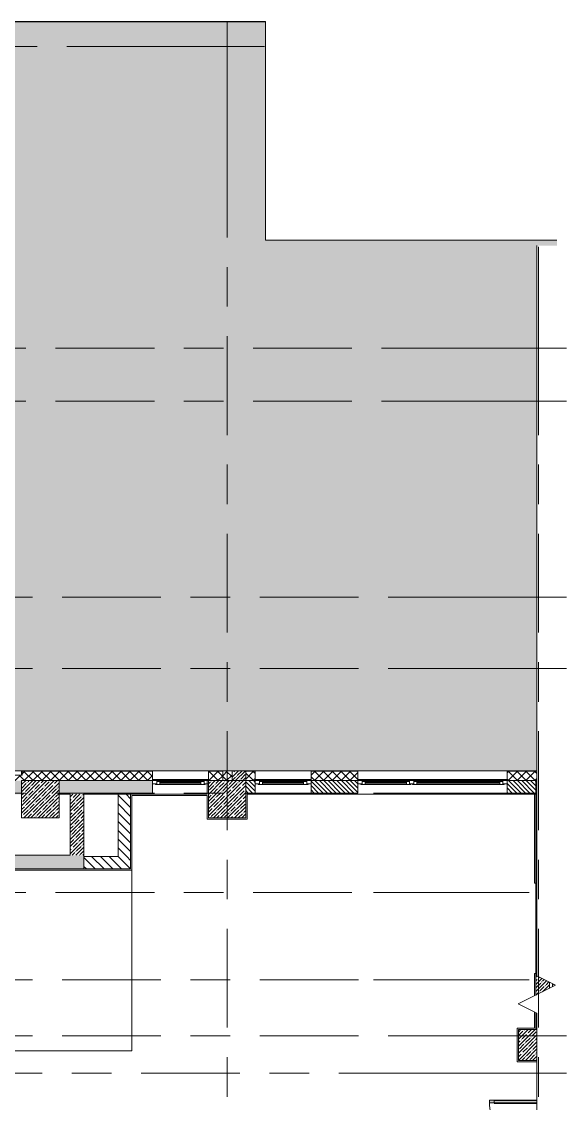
# Model space of a CAD drawing. Header units: millimetres. Extents: x 2623 to 211276, y -8553 to 29000.
# Drawn here: x 53328 to 62078, y 10012 to 27400 of the extents above; entities that cross this region are included whole.
import ezdxf

# ---------------------------------------------------------------- set-up
doc = ezdxf.new("R2010")
doc.units = ezdxf.units.MM
doc.linetypes.add('Осевая', pattern=[3175, 635, -476.25, 1587.5, -476.25])
for name, color, linetype, lineweight in [('A-DETL', 7, 'Continuous', 9), ('A-DETL-GENF', 7, 'Continuous', 9), ('A-GENM', 7, 'Continuous', 9), ('A-GLAZ', 7, 'Continuous', 9), ('A-WALL', 7, 'Continuous', 9), ('A-WALL-1', 7, 'Continuous', 13), ('I-WALL', 7, 'Continuous', 9), ('S-COLS', 7, 'Continuous', 9), ('Оси', 7, 'Continuous', 9), ('Оси-2', 7, 'Осевая', 9)]:
    doc.layers.add(name, color=color, linetype=linetype, lineweight=lineweight)
for name, color, linetype, lineweight, true_color in [('A-DETL-GENF-4', 7, 'Continuous', 9, 0xd4d4d4), ('A-DETL-GENF-5', 7, 'Continuous', 9, 0xaaaaaa), ('A-DETL-GENF-6', 7, 'Continuous', 9, 0xe2e2e2), ('A-DOOR-1', 7, 'Continuous', 9, 0xaaaaaa), ('A-FLOR-1', 7, 'Continuous', 9, 0xaaaaaa)]:
    doc.layers.add(name, color=color, linetype=linetype, lineweight=lineweight, true_color=true_color)
pattern_1 = [(45, (23318.38, 0), (-70.71068, 70.71068), []), (135, (23318.38, 0), (-70.71068, -70.71068), [])]
pattern_2 = [(45, (23318.38, 0), (-57.02463, 57.02463), []), (45, (23375.41, 0), (-57.02463, 57.02463), [100.806, -20.161, 3.353, -16.808])]
pattern_3 = [(135, (23318.38, 0), (-70.71068, -70.71068), [])]

# ---------------------------------------------------------------- blocks, each defined once
blk = doc.blocks.new('парапет1 - парапет-18629556-План монтажа стен и перегородок 3 этажа в осях 1-12')
at = {"layer": 'A-GENM'}
for p, q in [((-2411, 27400), (33928, 27400)), ((33928, 27400), (33926, 27398)), ((33928, 27400), (33928, 27398))]:
    blk.add_line(p, q, dxfattribs=at)
blk = doc.blocks.new('BSC_Колонна _Прямоугольная - 600х600-V11-План монтажа стен и перегородок 3 этажа в осях 1-12')
at = {"layer": 'S-COLS'}
h = blk.add_hatch(dxfattribs=at)
h.set_pattern_fill('FP_17', color=256, style=0, pattern_type=2)
h.set_pattern_definition([(45, (-33310, -14900), (-57.02463, 57.02463), []), (45, (-33252.975, -14900), (-57.02463, 57.02463), [100.806, -20.161, 3.353, -16.808])])
h.paths.add_polyline_path([(-300, -300), (300, -300), (300, 300), (-300, 300), (-300, 112)])
for p, q in [((300, 300), (-300, 300)), ((-300, 300), (-300, -300)), ((300, -300), (300, 300)), ((-300, -300), (300, -300))]:
    blk.add_line(p, q, dxfattribs=at)
blk = doc.blocks.new('BSC_Колонна _Прямоугольная - 600х600-V13-План монтажа стен и перегородок 3 этажа в осях 1-12')
at = {"layer": 'S-COLS'}
h = blk.add_hatch(dxfattribs=at)
h.set_pattern_fill('FP_22', color=256, style=0, pattern_type=2)
h.set_pattern_definition([(45, (-30310, -14900), (-57.02463, 57.02463), []), (45, (-30252.975, -14900), (-57.02463, 57.02463), [100.806, -20.161, 3.353, -16.808])])
h.paths.add_polyline_path([(-300, -300), (300, -300), (300, 300), (-300, 300), (-300, 112)])
for p, q in [((300, 300), (-300, 300)), ((-300, 300), (-300, -300)), ((300, -300), (300, 300)), ((-300, -300), (300, -300))]:
    blk.add_line(p, q, dxfattribs=at)
blk = doc.blocks.new('120_Окно_СКБ_1Ст - 120_Окно_СКБ_1Ст 900х2500_h_-20664874-План монтажа стен и перегородок 3 этажа в осях 1-12')
at = {"layer": 'A-GLAZ'}
for p, q in [((-450, -127), (-450, -57)), ((-450, -57), (-380, -57)), ((450, -57), (-450, -57)), ((-380, -127), (-450, -127)), ((-450, -127), (-400, -127)), ((-380, -127), (-400, -127)), ((-400, -127), (-400, -137)), ((-400, -137), (400, -137)), ((400, -137), (-400, -137)), ((-380, -57), (-380, -127)), ((380, -87), (-380, -87)), ((-380, -87), (-380, -127)), ((-330, -137), (-330, -87)), ((-330, -107), (330, -107)), ((330, -117), (-330, -117)), ((330, -137), (330, -87)), ((380, -127), (380, -57)), ((380, -57), (450, -57)), ((380, -127), (380, -87)), ((450, -127), (380, -127)), ((400, -127), (380, -127)), ((400, -127), (450, -127)), ((400, -137), (400, -127)), ((450, -57), (450, -127))]:
    blk.add_line(p, q, dxfattribs=at)
blk = doc.blocks.new('120_Окно_СКБ_1Ст - 120_Окно_СКБ_1Ст_900х2500_h_-20705657-План монтажа стен и перегородок 3 этажа в осях 1-12')
at = {"layer": 'A-GLAZ'}
for p, q in [((-450, -127), (-450, -57)), ((-450, -57), (-380, -57)), ((450, -57), (-450, -57)), ((-380, -127), (-450, -127)), ((-450, -127), (-400, -127)), ((-380, -127), (-400, -127)), ((-400, -127), (-400, -137)), ((-400, -137), (400, -137)), ((400, -137), (-400, -137)), ((-380, -57), (-380, -127)), ((380, -87), (-380, -87)), ((-380, -87), (-380, -127)), ((-330, -137), (-330, -87)), ((-330, -107), (330, -107)), ((330, -117), (-330, -117)), ((330, -137), (330, -87)), ((380, -127), (380, -57)), ((380, -57), (450, -57)), ((380, -127), (380, -87)), ((450, -127), (380, -127)), ((400, -127), (380, -127)), ((400, -127), (450, -127)), ((400, -137), (400, -127)), ((450, -57), (450, -127))]:
    blk.add_line(p, q, dxfattribs=at)
blk = doc.blocks.new('120_Окно_СКБ_2Ст - 120_Окно_СКБ_2Ст 2400х2500 _мал створка слева_-22817474-План монтажа стен и перегородок 3 этажа в осях 1-12')
at = {"layer": 'A-GLAZ'}
for p, q in [((-1130, 127), (-1200, 127)), ((-1200, 127), (-1200, 57)), ((-1200, 127), (-1150, 127)), ((-1200, 57), (-1130, 57)), ((1200, 57), (-1200, 57)), ((-1150, 127), (-1150, 137)), ((-1150, 137), (320, 137)), ((320, 137), (-1150, 137)), ((-1130, 127), (-1150, 127)), ((-1130, 57), (-1130, 127)), ((-1130, 87), (-1130, 127)), ((300, 87), (-1130, 87)), ((-1080, 137), (-1080, 87)), ((250, 117), (-1080, 117)), ((-1080, 107), (250, 107)), ((250, 137), (250, 87)), ((370, 127), (300, 127)), ((300, 127), (300, 57)), ((300, 127), (300, 87)), ((320, 127), (300, 127)), ((300, 57), (370, 57)), ((320, 137), (320, 127)), ((320, 127), (350, 127)), ((350, 127), (350, 137)), ((350, 137), (1150, 137)), ((1150, 137), (350, 137)), ((370, 127), (350, 127)), ((370, 57), (370, 127)), ((370, 87), (370, 127)), ((1130, 87), (370, 87)), ((420, 137), (420, 87)), ((1080, 117), (420, 117)), ((420, 107), (1080, 107)), ((1080, 137), (1080, 87)), ((1200, 127), (1130, 127)), ((1130, 127), (1130, 57)), ((1130, 127), (1130, 87)), ((1150, 127), (1130, 127)), ((1130, 57), (1200, 57)), ((1150, 137), (1150, 127)), ((1150, 127), (1200, 127)), ((1200, 57), (1200, 127))]:
    blk.add_line(p, q, dxfattribs=at)
blk = doc.blocks.new('BSC_Колонна _Прямоугольная - 500х500-V23-План монтажа стен и перегородок 3 этажа в осях 1-12')
at = {"layer": 'S-COLS'}
h = blk.add_hatch(dxfattribs=at)
h.set_pattern_fill('FP_36', color=256, style=0, pattern_type=2)
h.set_pattern_definition([(45, (-38240, -10950), (-57.02463, 57.02463), []), (45, (-38182.975, -10950), (-57.02463, 57.02463), [100.806, -20.161, 3.353, -16.808])])
h.paths.add_polyline_path([(-250, -250), (48, -250), (48, 250), (-250, 250), (-250, 45)])
for p, q in [((48, 250), (-250, 250)), ((-250, 250), (-250, -250)), ((-250, -250), (48, -250))]:
    blk.add_line(p, q, dxfattribs=at)
blk = doc.blocks.new('парапет10 - парапет-22960140-План монтажа стен и перегородок 3 этажа в осях 1-12')
at = {"layer": 'A-GENM'}
blk.add_line((38608, 23888), (33928, 23888), dxfattribs=at)
blk = doc.blocks.new('Уголок вложенный - Уголок вложенный-V24-План монтажа стен и перегородок 3 этажа в осях 1-12')
at = {"layer": 'A-GENM'}
for p, q in [((30010, 15285), (30010, 15358)), ((30017, 15349), (30017, 15288)), ((30014, 15285), (30010, 15285))]:
    blk.add_line(p, q, dxfattribs=at)
at = {"layer": 'A-GENM', "flags": 128}
for points in [[(30026, 15358), (30024, 15358), (30022, 15357), (30020, 15356), (30019, 15355), (30018, 15353), (30017, 15351), (30017, 15349)], [(30017, 15288), (30017, 15287), (30017, 15287), (30016, 15286), (30016, 15286), (30015, 15285), (30015, 15285), (30014, 15285)]]:
    blk.add_lwpolyline(points, dxfattribs=at)
blk = doc.blocks.new('Уголок вложенный - Уголок вложенный-V25-План монтажа стен и перегородок 3 этажа в осях 1-12')
at = {"layer": 'A-GENM'}
blk.add_line((30010, 15285), (29244, 15285), dxfattribs=at)
at = {"layer": 'A-GENM', "flags": 128}
for points in [[(29239, 15285), (29239, 15285), (29238, 15286), (29238, 15286), (29237, 15287), (29237, 15287)], [(30017, 15287), (30017, 15287), (30016, 15286), (30016, 15286), (30015, 15285), (30015, 15285)]]:
    blk.add_lwpolyline(points, dxfattribs=at)
blk = doc.blocks.new('Дверь_Витражная_остекление_ - ДВН_ДАО_Главный вход_1800 в свету 5-32258809-План монтажа стен и перегородок 3 этажа в осях 1-12')
at = {"layer": 'A-DETL-GENF-6'}
for points in [[(-948, -249), (-948, -248), (-993, -249), (-993, -1013), (-948, -1013), (-948, -570)], [(1043, -248), (997, -249), (997, -1013), (1043, -1013), (1043, -249)]]:
    blk.add_hatch(color=256, dxfattribs=at).paths.add_polyline_path(points)
at = {"layer": 'A-DETL-GENF-5'}
for p, q in [((-993, -1013), (-993, -249)), ((-993, -249), (-993, -1013)), ((-983, -933), (-983, -249)), ((-948, -1013), (-948, -249)), ((-948, -1013), (-948, -249)), ((-939, -933), (-939, -249)), ((989, -933), (989, -249)), ((997, -1013), (997, -249)), ((997, -249), (997, -1013)), ((1033, -933), (1033, -249)), ((1043, -1013), (1043, -249)), ((1043, -1013), (1043, -249)), ((-993, -933), (-948, -933)), ((-993, -1013), (-948, -1013)), ((-993, -1013), (-948, -1013)), ((1043, -933), (997, -933)), ((1043, -1013), (997, -1013)), ((997, -1013), (1043, -1013))]:
    blk.add_line(p, q, dxfattribs=at)
at = {"layer": 'A-DOOR-1'}
for p, q in [((-993, -1013), (-993, -249)), ((993, -1013), (993, -249))]:
    blk.add_line(p, q, dxfattribs=at)
for centre, start, end in [((-993, -20), 270, 346.6805), ((993, -20), 193.3195, 270)]:
    blk.add_arc(centre, 993, start, end, dxfattribs=at)
blk = doc.blocks.new('DET_L_Линия разрыва - М100-30654710-План монтажа стен и перегородок 3 этажа в осях 1-12')
at = {"layer": 'A-DETL-GENF'}
for p, q in [((11890, 300), (11740, 0)), ((12190, -300), (11890, 300)), ((11740, 0), (0, 0)), ((12340, 0), (12190, -300)), ((24080, 0), (12340, 0))]:
    blk.add_line(p, q, dxfattribs=at)

msp = doc.modelspace()

# ---------------------------------------------------------------- hatches: boundary and pattern name
at = {"layer": 'A-DETL-GENF-4'}
msp.add_hatch(color=256, dxfattribs=at).paths.add_polyline_path([(23050.4, 14774.9), (23050.4, 15358), (61606, 15358), (61606, 23799.7), (61926.2, 23799.7), (61926.2, 23888.3), (57246.5, 23888.3), (57246.5, 27398.1), (20909.3, 27398.1), (20909.3, 14774.9), (22922.1, 14774.9)])
at = {"layer": 'A-WALL'}
h = msp.add_hatch(dxfattribs=at)
h.set_pattern_fill('FP_12', color=256, style=0, pattern_type=2)
h.set_pattern_definition(pattern_1)
h.paths.add_polyline_path([(61605.2, 15200), (61606, 15200), (61605.2, 15350), (61128.4, 15350), (61128.4, 15200), (61284.1, 15200)])
h.paths.add_polyline_path([(58073.9, 15200), (58728.4, 15200), (58728.4, 15350), (57978.4, 15350), (57978.4, 15200)])
h.paths.add_polyline_path([(55428.4, 15200), (55428.4, 15350), (53335.4, 15349), (53335.4, 15288), (53332.4, 15285), (52558.4, 15285), (52555.4, 15288), (52554.6, 15350), (48928.6, 15349), (48928.6, 15288), (48924.8, 15285), (47751.6, 15285), (47748.6, 15288), (47747.9, 15350), (43108.4, 15349), (43108.4, 15288), (43105.4, 15285), (42331.4, 15285), (42328.4, 15288), (42327.6, 15350), (38101.4, 15349), (38100.3, 15285.7), (38098.4, 15285), (37922, 15286.1), (37921.4, 15288), (37920.6, 15350), (36178.4, 15350), (36178.4, 15200), (54221.7, 15200)])
h.paths.add_polyline_path([(33078.4, 15200), (33078.4, 15350), (32478.4, 15350), (32478.4, 15200), (33034.3, 15200)])
h.paths.add_polyline_path([(31578.4, 15200), (31578.4, 15350), (30978.4, 15350), (30978.4, 15200), (31108.1, 15200)])
h.paths.add_polyline_path([(29824.1, 15200), (30078.4, 15200), (30078.4, 15350), (23358.4, 15350), (23358.4, 15293), (23208.4, 15293), (23208.4, 15200), (29478.4, 15200)])
h.paths.add_polyline_path([(57078.4, 15200), (57078.4, 15350), (56928.4, 15350), (56928.4, 15200)])
h.paths.add_polyline_path([(56468.8, 15200), (56558.4, 15200), (56558.4, 15350), (56328.4, 15350), (56328.4, 15200)])
h = msp.add_hatch(dxfattribs=at)
h.set_pattern_fill('FP_10', color=256, style=0, pattern_type=2)
h.set_pattern_definition([(135, (23318.383, 0), (-35.35534, -35.35534), [])])
h.paths.add_polyline_path([(58728.4, 15000), (58728.4, 15200), (57978.4, 15200), (57978.4, 15000), (58073.9, 15000)])
h.paths.add_polyline_path([(57078.4, 15000), (57078.4, 15200), (56928.4, 15200), (56928.4, 15000)])
h.paths.add_polyline_path([(61128.4, 15000), (61588.4, 15000), (61588.4, 15200), (61128.4, 15200), (61128.4, 15011.5)])
at = {"layer": 'I-WALL'}
h = msp.add_hatch(dxfattribs=at)
h.set_pattern_fill('FP_12', color=256, style=0, pattern_type=2)
h.set_pattern_definition(pattern_1)
h.paths.add_polyline_path([(56558.4, 15200), (56708.4, 15200), (56708.4, 15358), (56558.4, 15358), (56558.4, 15262.6)])
h = msp.add_hatch(dxfattribs=at)
h.set_pattern_fill('FP_13', color=256, style=0, pattern_type=2)
h.set_pattern_definition(pattern_2)
h.paths.add_polyline_path([(56789.8, 15200), (56928.4, 15200), (56928.4, 15358), (56708.4, 15358), (56708.4, 15200)])
h = msp.add_hatch(dxfattribs=at)
h.set_pattern_fill('FP_13', color=256, style=0, pattern_type=2)
h.set_pattern_definition(pattern_2)
h.paths.add_polyline_path([(46517.2, 14980), (49128.4, 14980), (49128.4, 15200), (45828.4, 15200), (45828.4, 14980)])
h.paths.add_polyline_path([(45228.4, 14980), (45228.4, 15200), (42028.6, 15200), (42028.6, 14980), (43949, 14980)])
h.paths.add_polyline_path([(49728.4, 14980), (53328.4, 14980), (53328.4, 15200), (49728.4, 15200), (49728.4, 15094.6)])
h.paths.add_polyline_path([(53928.4, 14980), (55428.4, 14980), (55428.4, 15200), (53928.4, 15200), (53928.4, 15011.5)])
h.paths.add_polyline_path([(41380.8, 14980), (41428.6, 14980), (41428.6, 15200), (37628.4, 15200), (37628.4, 14980), (40208.4, 14980)])
h = msp.add_hatch(dxfattribs=at)
h.set_pattern_fill('FP_13', color=256, style=0, pattern_type=2)
h.set_pattern_definition(pattern_2)
h.paths.add_polyline_path([(61588.4, 11200), (61606, 11200), (61606, 11459.9), (61588.4, 11468.7), (61588.4, 11459.9)])
h.paths.add_polyline_path([(61588.4, 11751), (61808.4, 11861), (61808.4, 11958.7), (61606, 12059.9), (61606, 12125), (61588.4, 12125), (61588.4, 11852.6)])
h.paths.add_polyline_path([(61606, 13525), (61605.2, 15200), (61588.4, 15200), (61588.4, 13525)])
h = msp.add_hatch(dxfattribs=at)
h.set_pattern_fill('FP_13', color=256, style=0, pattern_type=2)
h.set_pattern_definition(pattern_2)
h.paths.add_polyline_path([(54221.7, 14000), (54328.4, 14000), (54328.4, 14980), (54108.4, 14980), (54108.4, 14000)])
h = msp.add_hatch(dxfattribs=at)
h.set_pattern_fill('FP_11', color=256, style=0, pattern_type=2)
h.set_pattern_definition(pattern_3)
h.paths.add_polyline_path([(55079.6, 13980), (55079.6, 14980), (54879.6, 14980), (54879.6, 13980)])
h = msp.add_hatch(dxfattribs=at)
h.set_pattern_fill('FP_13', color=256, style=0, pattern_type=2)
h.set_pattern_definition(pattern_2)
h.paths.add_polyline_path([(54328.4, 13780), (54328.4, 14000), (43528.4, 14000), (43528.4, 13780), (54221.7, 13780)])
h = msp.add_hatch(dxfattribs=at)
h.set_pattern_fill('FP_11', color=256, style=0, pattern_type=2)
h.set_pattern_definition(pattern_3)
h.paths.add_polyline_path([(55079.6, 13780), (55079.6, 13980), (54328.4, 13980), (54328.4, 13780)])
h = msp.add_hatch(dxfattribs=at)
h.set_pattern_fill('FP_13', color=256, style=0, pattern_type=2)
h.set_pattern_definition(pattern_2)
h.paths.add_polyline_path([(61858.4, 11886), (61906, 11909.9), (61858.4, 11933.7), (61858.4, 11909.9)])

# ---------------------------------------------------------------- linework, layer by layer
at = {"layer": 'A-DETL'}
for p, q in [((57246.5, 27398.1), (20909.3, 27398.1)), ((57246.5, 23888.3), (57246.5, 27398.1)), ((61926.2, 23888.3), (57246.5, 23888.3)), ((23050.4, 15358), (61605.2, 15358))]:
    msp.add_line(p, q, dxfattribs=at)
at = {"layer": 'A-FLOR-1'}
for p, q in [((56308.4, 14960), (55099.6, 14960)), ((55099.6, 14960), (55099.6, 10859)), ((56308.4, 14580), (56308.4, 14960)), ((56948.4, 14980), (56948.4, 14580)), ((61568.4, 13550), (61568.4, 14980)), ((56948.4, 14580), (56308.4, 14580)), ((55100.6, 13759), (43560.6, 13759)), ((55100.6, 10859), (55100.6, 13759)), ((61588.4, 13550), (61568.4, 13550)), ((61568.4, 11741), (61568.4, 12100)), ((61568.4, 12100), (61588.4, 12100)), ((61568.4, 11220), (61568.4, 11478.7)), ((61288.4, 10680), (61288.4, 11220)), ((61288.4, 11220), (61568.4, 11220)), ((43549.4, 10859), (55100.6, 10859)), ((61606, 10680), (61288.4, 10680))]:
    msp.add_line(p, q, dxfattribs=at)
at = {"layer": 'A-WALL'}
for p, q in [((55428.4, 15200), (55428.4, 15358)), ((56328.4, 15358), (56328.4, 15200)), ((57078.4, 15000), (57078.4, 15358)), ((57978.4, 15358), (57978.4, 15000)), ((58728.4, 15000), (58728.4, 15358)), ((61128.4, 15358), (61128.4, 15000)), ((53928.4, 15200), (56328.4, 15200)), ((61588.4, 15200), (56928.4, 15200)), ((61588.4, 15000), (61588.4, 15200)), ((56928.4, 15000), (57078.4, 15000)), ((57978.4, 15000), (58728.4, 15000)), ((61128.4, 15000), (61588.4, 15000))]:
    msp.add_line(p, q, dxfattribs=at)
at = {"layer": 'A-WALL-1'}
for p, q in [((55428.4, 15350), (53335.5, 15350)), ((55428.4, 15353), (53336.2, 15353)), ((56551.4, 15353), (56328.4, 15353)), ((56558.4, 15350), (56328.4, 15350)), ((56551.4, 15358), (56551.4, 15350)), ((56553.4, 15358), (56553.4, 15350)), ((56558.4, 15358), (56558.4, 15200)), ((56708.4, 15358), (56708.4, 15200)), ((56928.4, 15358), (56928.4, 15200)), ((57078.4, 15353), (56928.4, 15353)), ((57078.4, 15350), (56928.4, 15350)), ((58728.4, 15353), (57978.4, 15353)), ((58728.4, 15350), (57978.4, 15350)), ((61605.2, 15353), (61128.4, 15353)), ((61605.2, 15350), (61128.4, 15350)), ((55428.4, 15200), (53928.4, 15200)), ((57078.4, 15200), (56928.4, 15200)), ((58728.4, 15200), (57978.4, 15200)), ((61588.4, 15200), (61128.4, 15200)), ((55079.6, 14980), (54879.6, 14980))]:
    msp.add_line(p, q, dxfattribs=at)
at = {"layer": 'I-WALL'}
for p, q in [((55428.4, 14980), (55428.4, 15200)), ((56308.4, 14980), (56308.4, 15200)), ((61605.2, 15200), (61588.4, 15200)), ((53928.4, 14980), (54108.4, 14980)), ((54108.4, 14980), (54108.4, 14000)), ((54328.4, 14980), (54879.6, 14980)), ((54328.4, 13780), (54328.4, 14980)), ((54879.6, 14980), (54879.6, 13980)), ((55079.6, 13780), (55079.6, 14980)), ((56308.4, 14980), (55079.6, 14980)), ((56948.4, 15000), (56948.4, 14980)), ((61588.4, 14980), (56948.4, 14980)), ((61588.4, 15000), (61588.4, 11751)), ((54108.4, 14000), (43528.4, 14000)), ((54879.6, 13980), (54328.4, 13980)), ((43528.4, 13780), (55079.6, 13780)), ((61588.4, 13525), (61606, 13525)), ((61606, 12125), (61588.4, 12125)), ((61808.4, 11861), (61808.4, 11958.7)), ((61858.4, 11933.7), (61858.4, 11886)), ((61588.4, 11468.7), (61588.4, 11200))]:
    msp.add_line(p, q, dxfattribs=at)
at = {"layer": 'Оси'}
for p, q in [((56628.4, 24898.1), (56628.4, 27398.1)), ((54728.4, 27000), (57228.4, 27000)), ((61628.4, 21277.7), (61628.4, 23777.7)), ((59578.4, 22150), (62078.4, 22150)), ((59578.4, 21300), (62078.4, 21300)), ((59578.4, 18150), (62078.4, 18150)), ((59578.4, 17000), (62078.4, 17000)), ((58978.4, 15000), (61478.4, 15000)), ((58978.4, 13400), (61478.4, 13400)), ((58978.4, 12000), (61478.4, 12000)), ((59578.4, 11100), (62078.4, 11100)), ((59578.4, 10500), (62078.4, 10500))]:
    msp.add_line(p, q, dxfattribs=at)
at = {"layer": 'Оси-2'}
for p, q in [((21194.1, 27000), (54728.4, 27000)), ((56628.4, 593.7), (56628.4, 24898.1)), ((21011.3, 22150), (59578.4, 22150)), ((21011.3, 21300), (59578.4, 21300)), ((61628.4, 593.7), (61628.4, 21277.7)), ((21115.9, 18150), (59578.4, 18150)), ((21115.9, 17000), (59578.4, 17000)), ((21011.3, 15000), (58978.4, 15000)), ((21011.3, 13400), (58978.4, 13400)), ((21115.9, 12000), (58978.4, 12000)), ((21115.9, 11100), (59578.4, 11100)), ((22385.9, 10500), (59578.4, 10500))]:
    msp.add_line(p, q, dxfattribs=at)

# ---------------------------------------------------------------- block references
at = {"layer": 'A-DETL-GENF', "rotation": 90.00000000000031}
msp.add_blockref('DET_L_Линия разрыва - М100-30654710-План монтажа стен и перегородок 3 этажа в осях 1-12', (61606, -280), dxfattribs=at)
at = {"layer": 'A-DOOR-1', "rotation": 269.9999999999999}
msp.add_blockref('Дверь_Витражная_остекление_ - ДВН_ДАО_Главный вход_1800 в свету 5-32258809-План монтажа стен и перегородок 3 этажа в осях 1-12', (61854.4, 9072.5), dxfattribs=at)
at = {"layer": 'A-GENM'}
for name in ['парапет1 - парапет-18629556-План монтажа стен и перегородок 3 этажа в осях 1-12', 'парапет10 - парапет-22960140-План монтажа стен и перегородок 3 этажа в осях 1-12', 'Уголок вложенный - Уголок вложенный-V24-План монтажа стен и перегородок 3 этажа в осях 1-12', 'Уголок вложенный - Уголок вложенный-V25-План монтажа стен и перегородок 3 этажа в осях 1-12']:
    msp.add_blockref(name, (23318.4, 0), dxfattribs=at)
at = {"layer": 'A-GLAZ'}
for name, p in [('120_Окно_СКБ_1Ст - 120_Окно_СКБ_1Ст_900х2500_h_-20705657-План монтажа стен и перегородок 3 этажа в осях 1-12', (55878.4, 15275)), ('120_Окно_СКБ_1Ст - 120_Окно_СКБ_1Ст 900х2500_h_-20664874-План монтажа стен и перегородок 3 этажа в осях 1-12', (57528.4, 15275))]:
    msp.add_blockref(name, p, dxfattribs=at)
at = {"layer": 'A-GLAZ', "rotation": 180}
msp.add_blockref('120_Окно_СКБ_2Ст - 120_Окно_СКБ_2Ст 2400х2500 _мал створка слева_-22817474-План монтажа стен и перегородок 3 этажа в осях 1-12', (59928.4, 15275), dxfattribs=at)
at = {"layer": 'S-COLS'}
for name, p in [('BSC_Колонна _Прямоугольная - 600х600-V13-План монтажа стен и перегородок 3 этажа в осях 1-12', (53628.4, 14900)), ('BSC_Колонна _Прямоугольная - 600х600-V11-План монтажа стен и перегородок 3 этажа в осях 1-12', (56628.4, 14900)), ('BSC_Колонна _Прямоугольная - 500х500-V23-План монтажа стен и перегородок 3 этажа в осях 1-12', (61558.4, 10950))]:
    msp.add_blockref(name, p, dxfattribs=at)

doc.saveas('drawing.dxf')
